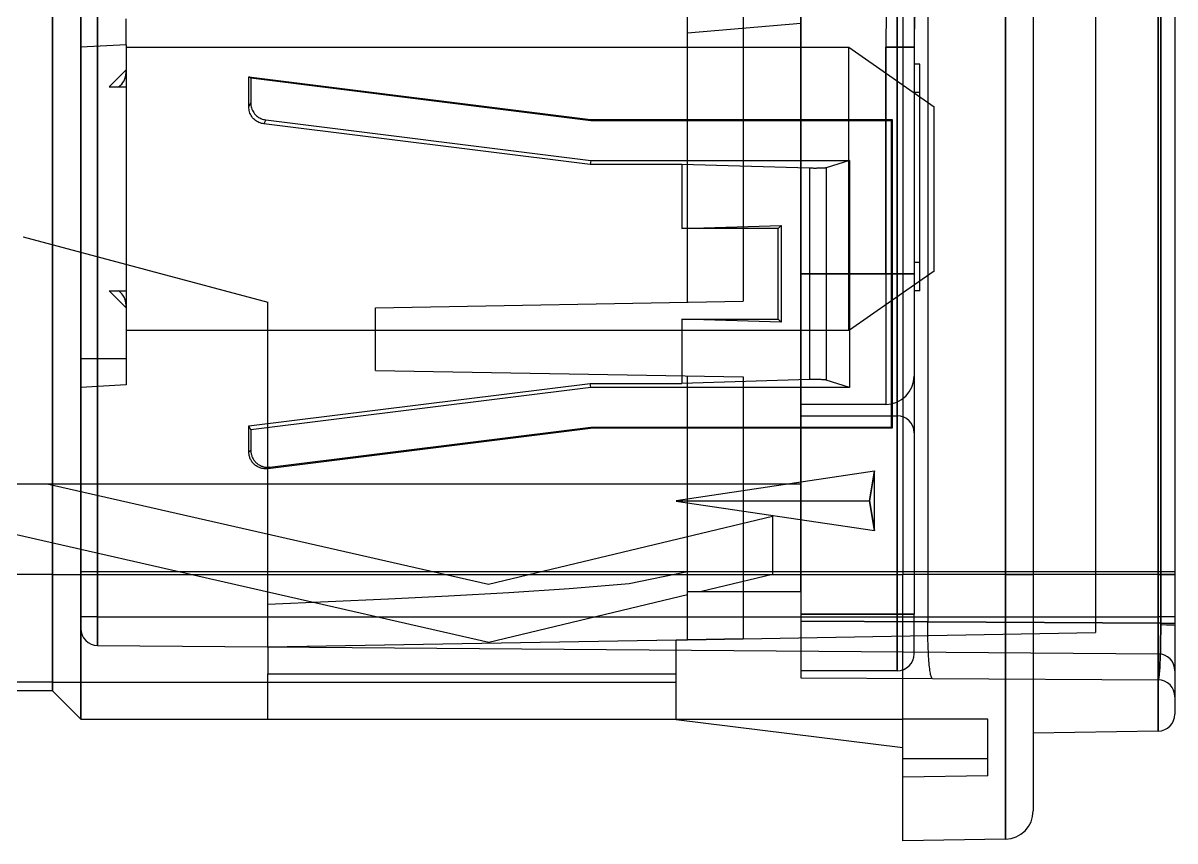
# Model space of a CAD drawing. Header units: millimetres. Extents: x -51.9 to 4.8, y -18 to 18.
# Drawn here: x -15.52 to 4.8, y -18 to -3.58 of the extents above; entities that cross this region are included whole.
import ezdxf

# ---------------------------------------------------------------- set-up
doc = ezdxf.new("R2010")
doc.units = ezdxf.units.MM
doc.layers.add('MAIN-1', color=7, linetype='Continuous')
doc.layers.add('MAIN-2', color=7, linetype='Continuous')

msp = doc.modelspace()

# ---------------------------------------------------------------- linework, layer by layer
at = {"layer": 'MAIN-1'}
for p, q in [((-15, -13.3), (-15, 13.3)), ((-14.5, 13.3), (-14.5, -13.3)), ((0, 13.3), (0, -13.3)), ((1.809, -13.3), (1.809, 13.3)), ((2.3, 13.3), (2.3, -13.3)), ((4.505, -13.3), (4.505, 13.3)), ((4.8, 13.3), (4.8, -13.3)), ((-11.535, -5.055), (-11.535, -4.523)), ((-11.535, -4.523), (-5.509, -5.277)), ((-11.5, -4.55), (-11.535, -4.523)), ((-11.5, -4.55), (-11.5, -4.985)), ((-5.5, -5.3), (-11.5, -4.55)), ((-11.535, -5.055), (-11.5, -4.985)), ((-11.534, -5.076), (-11.535, -5.055)), ((-11.532, -5.097), (-11.534, -5.076)), ((-11.5, -4.985), (-11.499, -5.006)), ((-11.499, -5.006), (-11.497, -5.028)), ((-11.497, -5.028), (-11.493, -5.05)), ((-11.493, -5.05), (-11.487, -5.071)), ((-11.487, -5.071), (-11.48, -5.093)), ((-11.528, -5.119), (-11.532, -5.097)), ((-11.522, -5.141), (-11.528, -5.119)), ((-11.515, -5.163), (-11.522, -5.141)), ((-11.505, -5.184), (-11.515, -5.163)), ((-11.494, -5.205), (-11.505, -5.184)), ((-11.482, -5.225), (-11.494, -5.205)), ((-11.468, -5.244), (-11.482, -5.225)), ((-11.48, -5.093), (-11.471, -5.115)), ((-11.471, -5.115), (-11.46, -5.135)), ((-11.452, -5.262), (-11.468, -5.244)), ((-11.46, -5.135), (-11.447, -5.155)), ((-11.435, -5.279), (-11.452, -5.262)), ((-11.447, -5.155), (-11.433, -5.175)), ((-11.416, -5.294), (-11.435, -5.279)), ((-11.433, -5.175), (-11.417, -5.192)), ((-11.417, -5.192), (-11.4, -5.209)), ((-11.4, -5.209), (-11.381, -5.224)), ((-11.381, -5.224), (-11.362, -5.238)), ((-11.362, -5.238), (-11.342, -5.249)), ((-11.342, -5.249), (-11.321, -5.26)), ((-11.321, -5.26), (-11.301, -5.268)), ((-11.301, -5.268), (-11.279, -5.274)), ((-11.279, -5.274), (-11.258, -5.279)), ((-11.258, -5.279), (-11.237, -5.283)), ((-5.509, -5.277), (-0.188, -5.278)), ((-5.5, -5.3), (-5.509, -5.277)), ((-0.2, -5.3), (-0.188, -5.278)), ((-0.188, -5.278), (-0.188, -10.722)), ((-11.397, -5.307), (-11.416, -5.294)), ((-11.377, -5.319), (-11.397, -5.307)), ((-11.356, -5.329), (-11.377, -5.319)), ((-11.335, -5.337), (-11.356, -5.329)), ((-11.314, -5.344), (-11.335, -5.337)), ((-11.293, -5.349), (-11.314, -5.344)), ((-11.272, -5.352), (-11.293, -5.349)), ((-11.237, -5.283), (-11.272, -5.352)), ((-5.515, -6.07), (-11.272, -5.352)), ((-11.237, -5.283), (-5.5, -6)), ((-0.2, -5.3), (-5.5, -5.3)), ((-0.95, -6), (-0.95, -5.3)), ((-0.2, -10.7), (-0.2, -5.3)), ((-5.5, -6), (-5.515, -6.07)), ((-3.899, -6.069), (-5.515, -6.07)), ((-5.5, -6), (-0.939, -6)), ((-3.899, -6.069), (-3.899, -7.2)), ((-1.647, -6.136), (-3.899, -6.069)), ((-0.939, -6), (-1.35, -6.129)), ((-0.939, -6), (-0.939, -10)), ((-1.639, -6.136), (-1.647, -6.136)), ((-1.647, -6.136), (-1.647, -9.864)), ((-1.63, -6.137), (-1.639, -6.136)), ((-1.621, -6.137), (-1.63, -6.137)), ((-1.611, -6.137), (-1.621, -6.137)), ((-1.601, -6.137), (-1.611, -6.137)), ((-1.591, -6.137), (-1.601, -6.137)), ((-1.581, -6.137), (-1.591, -6.137)), ((-1.57, -6.138), (-1.581, -6.137)), ((-1.559, -6.138), (-1.57, -6.138)), ((-1.547, -6.138), (-1.559, -6.138)), ((-1.531, -6.138), (-1.547, -6.138)), ((-1.515, -6.137), (-1.531, -6.138)), ((-1.499, -6.137), (-1.515, -6.137)), ((-1.483, -6.137), (-1.499, -6.137)), ((-1.468, -6.137), (-1.483, -6.137)), ((-1.453, -6.136), (-1.468, -6.137)), ((-1.439, -6.136), (-1.453, -6.136)), ((-1.425, -6.135), (-1.439, -6.136)), ((-1.413, -6.135), (-1.425, -6.135)), ((-1.401, -6.134), (-1.413, -6.135)), ((-1.391, -6.134), (-1.401, -6.134)), ((-1.382, -6.133), (-1.391, -6.134)), ((-1.374, -6.132), (-1.382, -6.133)), ((-1.367, -6.132), (-1.374, -6.132)), ((-1.361, -6.131), (-1.367, -6.132)), ((-1.356, -6.13), (-1.361, -6.131)), ((-1.353, -6.129), (-1.356, -6.13)), ((-1.35, -6.129), (-1.353, -6.129)), ((-1.35, -6.129), (-1.35, -9.871)), ((-3.899, -7.2), (-2.146, -7.147)), ((-2.199, -7.2), (-3.899, -7.2)), ((-2.146, -7.147), (-2.199, -7.2)), ((-2.199, -8.8), (-2.199, -7.2)), ((-2.146, -7.147), (-2.146, -8.853)), ((-0.2, -8.475), (-0.939, -8.993)), ((-3.899, -8.8), (-3.899, -9.931)), ((-3.899, -8.8), (-2.199, -8.8)), ((-2.146, -8.853), (-3.899, -8.8)), ((-2.146, -8.853), (-2.199, -8.8)), ((-11.535, -10.68), (-5.515, -9.93)), ((-5.515, -9.93), (-3.899, -9.931)), ((-5.5, -10), (-5.515, -9.93)), ((-1.647, -9.864), (-3.899, -9.931)), ((-1.639, -9.864), (-1.647, -9.864)), ((-1.63, -9.863), (-1.639, -9.864)), ((-1.621, -9.863), (-1.63, -9.863)), ((-1.611, -9.863), (-1.621, -9.863)), ((-1.601, -9.863), (-1.611, -9.863)), ((-1.591, -9.863), (-1.601, -9.863)), ((-1.581, -9.863), (-1.591, -9.863)), ((-1.57, -9.862), (-1.581, -9.863)), ((-1.559, -9.862), (-1.57, -9.862)), ((-1.547, -9.862), (-1.559, -9.862)), ((-1.531, -9.862), (-1.547, -9.862)), ((-1.515, -9.863), (-1.531, -9.862)), ((-1.499, -9.863), (-1.515, -9.863)), ((-1.483, -9.863), (-1.499, -9.863)), ((-1.468, -9.863), (-1.483, -9.863)), ((-1.453, -9.864), (-1.468, -9.863)), ((-1.439, -9.864), (-1.453, -9.864)), ((-1.425, -9.865), (-1.439, -9.864)), ((-1.413, -9.865), (-1.425, -9.865)), ((-1.401, -9.866), (-1.413, -9.865)), ((-1.391, -9.866), (-1.401, -9.866)), ((-1.382, -9.867), (-1.391, -9.866)), ((-1.374, -9.868), (-1.382, -9.867)), ((-1.367, -9.868), (-1.374, -9.868)), ((-1.361, -9.869), (-1.367, -9.868)), ((-1.356, -9.87), (-1.361, -9.869)), ((-1.353, -9.871), (-1.356, -9.87)), ((-1.35, -9.871), (-1.353, -9.871)), ((-0.939, -10), (-1.35, -9.871)), ((-5.5, -10), (-11.5, -10.75)), ((-0.939, -10), (-5.5, -10)), ((-11.535, -11.137), (-11.535, -10.68)), ((-11.5, -10.75), (-11.535, -10.68)), ((-11.5, -10.75), (-11.5, -11.11)), ((-5.509, -10.723), (-11.198, -11.435)), ((-11.163, -11.408), (-5.5, -10.7)), ((-5.5, -10.7), (-5.509, -10.723)), ((-0.188, -10.722), (-5.509, -10.723)), ((-5.5, -10.7), (-0.2, -10.7)), ((-0.2, -10.7), (-0.188, -10.722)), ((-11.535, -11.137), (-11.5, -11.11)), ((-11.535, -11.15), (-11.535, -11.137)), ((-11.534, -11.164), (-11.535, -11.15)), ((-11.532, -11.177), (-11.534, -11.164)), ((-11.5, -11.11), (-11.5, -11.123)), ((-11.5, -11.123), (-11.499, -11.136)), ((-11.499, -11.136), (-11.497, -11.15)), ((-11.497, -11.15), (-11.495, -11.163)), ((-11.495, -11.163), (-11.492, -11.177)), ((-11.53, -11.19), (-11.532, -11.177)), ((-11.527, -11.204), (-11.53, -11.19)), ((-11.524, -11.218), (-11.527, -11.204)), ((-11.52, -11.231), (-11.524, -11.218)), ((-11.515, -11.245), (-11.52, -11.231)), ((-11.509, -11.259), (-11.515, -11.245)), ((-11.503, -11.272), (-11.509, -11.259)), ((-11.496, -11.285), (-11.503, -11.272)), ((-11.488, -11.298), (-11.496, -11.285)), ((-11.492, -11.177), (-11.489, -11.191)), ((-11.489, -11.191), (-11.485, -11.204)), ((-11.48, -11.311), (-11.488, -11.298)), ((-11.485, -11.204), (-11.48, -11.218)), ((-11.48, -11.218), (-11.474, -11.231)), ((-11.47, -11.323), (-11.48, -11.311)), ((-11.474, -11.231), (-11.468, -11.245)), ((-11.461, -11.335), (-11.47, -11.323)), ((-11.468, -11.245), (-11.461, -11.258)), ((-11.461, -11.258), (-11.453, -11.271)), ((-11.45, -11.346), (-11.461, -11.335)), ((-11.453, -11.271), (-11.445, -11.284)), ((-11.439, -11.357), (-11.45, -11.346)), ((-11.445, -11.284), (-11.436, -11.296)), ((-11.428, -11.367), (-11.439, -11.357)), ((-11.436, -11.296), (-11.426, -11.308)), ((-11.415, -11.377), (-11.428, -11.367)), ((-11.426, -11.308), (-11.415, -11.319)), ((-11.415, -11.319), (-11.404, -11.33)), ((-11.403, -11.386), (-11.415, -11.377)), ((-11.404, -11.33), (-11.393, -11.34)), ((-11.393, -11.34), (-11.381, -11.35)), ((-11.381, -11.35), (-11.368, -11.359)), ((-11.368, -11.359), (-11.355, -11.367)), ((-11.355, -11.367), (-11.342, -11.375)), ((-11.342, -11.375), (-11.328, -11.381)), ((-11.39, -11.394), (-11.403, -11.386)), ((-11.377, -11.402), (-11.39, -11.394)), ((-11.363, -11.409), (-11.377, -11.402)), ((-11.349, -11.415), (-11.363, -11.409)), ((-11.335, -11.42), (-11.349, -11.415)), ((-11.321, -11.425), (-11.335, -11.42)), ((-11.328, -11.381), (-11.314, -11.388)), ((-11.307, -11.429), (-11.321, -11.425)), ((-11.314, -11.388), (-11.3, -11.393)), ((-11.293, -11.432), (-11.307, -11.429)), ((-11.3, -11.393), (-11.286, -11.397)), ((-11.279, -11.434), (-11.293, -11.432)), ((-11.286, -11.397), (-11.272, -11.401)), ((-11.265, -11.436), (-11.279, -11.434)), ((-11.272, -11.401), (-11.258, -11.405)), ((-11.251, -11.437), (-11.265, -11.436)), ((-11.258, -11.405), (-11.244, -11.407)), ((-11.237, -11.437), (-11.251, -11.437)), ((-11.244, -11.407), (-11.23, -11.409)), ((-11.224, -11.437), (-11.237, -11.437)), ((-11.23, -11.409), (-11.216, -11.41)), ((-11.211, -11.436), (-11.224, -11.437)), ((-11.216, -11.41), (-11.202, -11.41)), ((-11.198, -11.435), (-11.211, -11.436)), ((-11.202, -11.41), (-11.189, -11.41)), ((-11.163, -11.408), (-11.198, -11.435)), ((-11.189, -11.41), (-11.176, -11.409)), ((-11.176, -11.409), (-11.163, -11.408)), ((-4, -11.995), (-0.5, -11.474)), ((-0.59, -12), (-0.5, -11.474)), ((-0.5, -12.526), (-0.5, -11.474)), ((-4, -12), (-0.59, -12)), ((-4, -12.005), (-0.5, -12.526)), ((-0.5, -12.526), (-0.59, -12)), ((-15, -13.3), (-16, -13.3)), ((-15, -15.35), (-15, -13.3)), ((-15, -13.3), (-14.5, -13.3)), ((-14.5, -13.3), (-14.5, -15.85)), ((-14.5, -13.3), (0, -13.3)), ((0, -18), (0, -13.3)), ((1.809, -13.3), (0, -13.3)), ((1.809, -17.968), (1.809, -13.3)), ((1.809, -13.3), (2.3, -13.3)), ((2.3, -13.3), (2.3, -17.469)), ((4.505, -13.3), (2.3, -13.3)), ((4.505, -16.062), (4.505, -13.3)), ((4.505, -13.3), (4.8, -13.3)), ((4.8, -13.3), (4.8, -15.762)), ((-15, -15.35), (-16, -15.35)), ((-15, -15.35), (-14.5, -15.85)), ((-14.5, -15.85), (0, -15.85)), ((-4, -15.855), (0, -16.35)), ((4.505, -16.062), (2.3, -16.1)), ((1.809, -17.968), (0, -18))]:
    msp.add_line(p, q, dxfattribs=at)
for centre, radius, start in [((4.5, -15.762), 0.3, 271.0001), ((1.8, -17.469), 0.5, 271)]:
    msp.add_arc(centre, radius, start, 0, dxfattribs=at)
at = {"layer": 'MAIN-2'}
for p, q in [((-15, 15.2), (-15, -15.2)), ((-14.5, -15.2), (-14.5, 15.2)), ((3.4, 14.325), (3.4, -14.325)), ((-14.202, 14.05), (-14.202, -14.05)), ((-1.8, 14.125), (-1.8, -14.125)), ((0.44, 14.137), (0.44, -14.137)), ((0.44, 14.137), (0.44, -14.137)), ((4.502, -14.05), (4.502, 14.05)), ((4.548, 14.159), (4.548, -14.159)), ((4.548, -14.159), (4.548, 14.159)), ((-0.1, 14), (-0.1, -14)), ((-0.1, -14), (-0.1, 14)), ((0.2, 14), (0.2, -14)), ((-1.8, -13.6), (-1.8, 13.6)), ((-14.5, 13.25), (-14.5, -13.25)), ((-14.202, -13.25), (-14.202, 13.25)), ((1.809, 13.3), (1.809, -13.3)), ((4.502, 13.25), (4.502, -13.25)), ((4.505, 13.3), (4.505, -13.3)), ((-3.8, -8.5), (-3.8, 8.5)), ((-2.817, 8.483), (-2.817, -8.483)), ((-1.8, 8), (-1.8, -8)), ((-0.1, 8), (-0.1, -8)), ((-0.1, -8), (-0.1, 8)), ((-13.7, -3.958), (-13.7, -3.5)), ((-3.8, -3.75), (-1.8, -3.575)), ((-3.8, -3.75), (-3.8, -3.75)), ((-13.7, -3.958), (-14.5, -4)), ((-14.5, -4), (-14.5, -4)), ((-13.7, -3.958), (-13.7, -3.958)), ((-13.7, -3.958), (-13.7, -9.5)), ((-13.7, -4), (-13.7, -4)), ((-13.7, -4), (-0.95, -4)), ((-0.95, -9), (-0.95, -4)), ((-0.95, -5.3), (-0.95, -4)), ((-0.95, -4), (-0.95, -4)), ((-0.95, -4), (0.55, -5.05)), ((-0.3, -4), (-0.3, -8)), ((-0.3, -8), (-0.3, -4)), ((0.2, -4), (-0.3, -4)), ((-0.3, -4), (0.2, -4)), ((0.2, -4), (0.2, -8)), ((0.2, -4), (0.2, -4)), ((-14, -4.7), (-13.7, -4.4)), ((-13.7, -4.4), (-13.7, -4.4)), ((-13.7, -4.4), (-13.7, -4.4)), ((-13.7, -4.4), (-13.7, -4.4)), ((-13.7, -4.45), (-13.7, -4.4)), ((-13.7, -4.45), (-13.7, -4.45)), ((0.3, -4.3), (0.2, -4.3)), ((0.3, -8.3), (0.3, -4.3)), ((-14, -4.7), (-14, -4.7)), ((-14, -4.7), (-13.7, -4.7)), ((-13.834, -4.7), (-13.834, -4.7)), ((-13.7, -4.7), (-13.7, -4.7)), ((-13.7, -4.7), (-13.7, -4.7)), ((0.2, -4.8), (0.2, -7.8)), ((0.3, -4.8), (0.2, -4.8)), ((0.55, -7.95), (0.55, -5.05)), ((0.55, -5.05), (0.55, -5.05)), ((-0.95, -9), (-0.95, -6)), ((-15.518, -7.343), (-11.2, -8.5)), ((-15.518, -7.343), (-15.518, -7.343)), ((0.3, -7.8), (0.2, -7.8)), ((-1.8, -8), (-0.1, -8)), ((-0.1, -8), (-1.8, -8)), ((-1.8, -10.5), (-1.8, -8)), ((-0.3, -8), (-1.8, -8)), ((-0.3, -8), (-1.8, -8)), ((-0.3, -8), (-0.3, -10.3)), ((-0.3, -8), (-0.3, -10.3)), ((0.2, -8), (-0.3, -8)), ((-0.3, -8), (0.2, -8)), ((0.55, -7.95), (-0.2, -8.475)), ((-0.1, -8), (0.2, -8)), ((-0.1, -10.5), (-0.1, -8)), ((-0.1, -8), (0.2, -8)), ((-0.1, -8), (-0.1, -10.5)), ((0.2, -8), (0.2, -9.8)), ((0.55, -7.95), (0.55, -7.95)), ((-13.7, -8.6), (-14, -8.3)), ((-14, -8.3), (-13.7, -8.3)), ((-14, -8.3), (-14, -8.3)), ((-13.834, -8.3), (-13.834, -8.3)), ((-13.7, -8.3), (-13.7, -8.3)), ((-13.7, -8.3), (-13.7, -8.3)), ((0.3, -8.3), (0.2, -8.3)), ((-11.2, -13.822), (-11.2, -8.5)), ((-11.2, -8.5), (-11.2, -8.5)), ((-9.3, -8.596), (-2.817, -8.483)), ((-3.8, -8.5), (-3.8, -8.5)), ((-3.8, -8.5), (-3.8, -8.5)), ((-13.7, -8.6), (-13.7, -8.55)), ((-13.7, -8.55), (-13.7, -8.55)), ((-13.7, -8.6), (-13.7, -8.6)), ((-13.7, -8.6), (-13.7, -8.6)), ((-13.7, -8.6), (-13.7, -8.6)), ((-9.3, -9.704), (-9.3, -8.596)), ((-9.3, -8.596), (-9.3, -8.596)), ((-9.3, -8.596), (-9.3, -8.596)), ((-13.7, -9), (-13.7, -9)), ((-0.95, -9), (-13.7, -9)), ((-0.939, -8.993), (-0.95, -9)), ((-0.95, -9), (-0.95, -9)), ((-13.7, -9.5), (-14.5, -9.5)), ((-13.7, -9.5), (-14.5, -9.5)), ((-13.7, -9.5), (-13.7, -9.958)), ((-9.3, -9.704), (-2.817, -9.817)), ((-9.3, -9.704), (-9.3, -9.704)), ((-9.3, -9.704), (-9.3, -9.704)), ((-3.8, -9.8), (-3.8, -9.8)), ((-3.8, -14.45), (-3.8, -9.8)), ((-3.8, -9.8), (-3.8, -9.8)), ((-2.817, -9.817), (-2.817, -14.433)), ((0.2, -9.8), (0.2, -9.8)), ((-13.7, -9.958), (-14.5, -10)), ((-14.5, -10), (-14.5, -10)), ((-13.7, -9.958), (-13.7, -9.958)), ((-1.8, -10.3), (-1.8, -10.3)), ((-0.3, -10.3), (-1.8, -10.3)), ((-0.3, -10.3), (-0.3, -10.3)), ((-1.8, -10.5), (-1.8, -10.5)), ((-1.8, -10.5), (-0.1, -10.5)), ((-0.1, -10.5), (-0.1, -10.5)), ((0.2, -10.8), (0.2, -10.8)), ((-4, -11.995), (-0.5, -11.474)), ((-0.5, -11.474), (-0.59, -12)), ((-0.5, -12.526), (-0.5, -11.474)), ((-19.6, -11.7), (-15.095, -11.7)), ((-15.095, -11.7), (-7.306, -13.473)), ((-15.095, -11.7), (-1.8, -11.7)), ((-15.095, -11.7), (-15.095, -11.7)), ((-15.095, -11.7), (-15.095, -11.7)), ((-1.8, -11.7), (-1.8, -11.7)), ((-4, -12), (-0.59, -12)), ((-4, -12.005), (-0.5, -12.526)), ((-0.59, -12), (-0.5, -12.526)), ((-7.306, -13.473), (-2.3, -12.272)), ((-2.3, -12.272), (-2.3, -13.3)), ((-2.3, -12.272), (-2.3, -12.272)), ((-2.3, -12.272), (-2.3, -12.272)), ((-7.3, -14.5), (-16, -12.52)), ((-14.5, -13.25), (-14.202, -13.25)), ((-14.5, -13.25), (-14.5, -14.252)), ((-14.202, -13.25), (4.502, -13.25)), ((-14.202, -14.552), (-14.202, -13.25)), ((-11.2, -13.25), (0, -13.25)), ((-4.827, -13.458), (-3.8, -13.25)), ((-2.3, -13.3), (-3.55, -13.6)), ((-2.3, -13.3), (-2.3, -13.3)), ((-2.3, -13.3), (-2.3, -13.3)), ((1.809, -13.3), (0, -13.3)), ((1.809, -13.3), (1.809, -17.968)), ((2.3, -13.3), (1.809, -13.3)), ((4.505, -13.3), (2.3, -13.3)), ((4.502, -13.25), (4.502, -14.699)), ((4.502, -13.25), (4.8, -13.25)), ((4.505, -13.3), (4.505, -16.062)), ((4.8, -13.3), (4.505, -13.3)), ((-7.306, -13.473), (-7.306, -13.473)), ((-7.306, -13.473), (-7.306, -13.473)), ((-6.949, -13.617), (-5.887, -13.548)), ((-5.887, -13.548), (-4.827, -13.458)), ((-3.8, -13.6), (-3.8, -13.6)), ((-3.8, -13.6), (-3.8, -13.6)), ((-3.8, -13.6), (-3.8, -13.6)), ((-3.8, -13.6), (-1.8, -13.6)), ((-3.55, -13.6), (-3.55, -13.6)), ((-3.55, -13.6), (-3.55, -13.6)), ((-1.8, -13.6), (-1.8, -13.6)), ((-11.2, -13.822), (-10.137, -13.777)), ((-10.137, -13.777), (-9.074, -13.729)), ((-9.074, -13.729), (-8.011, -13.676)), ((-8.011, -13.676), (-6.949, -13.617)), ((-3.8, -13.66), (-7.3, -14.5)), ((-3.8, -13.66), (-3.8, -13.66)), ((-3.8, -13.66), (-3.8, -13.66)), ((-11.2, -14.579), (-11.2, -13.822)), ((-0.1, -14), (-1.8, -14)), ((-1.8, -14), (-0.1, -14)), ((-0.1, -15), (-0.1, -14)), ((-0.1, -14), (-0.1, -15)), ((-0.1, -14), (0.2, -14)), ((0.2, -14), (-0.1, -14)), ((0.2, -14.7), (0.2, -14)), ((-14.202, -14.05), (-14.5, -14.05)), ((-14.202, -14.05), (-14.202, -14.552)), ((-14.202, -14.05), (4.502, -14.05)), ((-1.8, -14.125), (0.44, -14.137)), ((-1.8, -14.125), (-1.8, -14.171)), ((0.44, -14.137), (-1.8, -14.125)), ((-1.8, -14.171), (-1.8, -14.218)), ((-1.8, -14.218), (-1.8, -14.265)), ((0.44, -14.137), (0.44, -14.137)), ((0.44, -14.137), (0.44, -14.137)), ((0.44, -14.137), (0.44, -14.137)), ((0.44, -14.137), (0.44, -14.137)), ((0.44, -14.137), (0.44, -14.137)), ((0.44, -14.137), (0.44, -14.138)), ((0.44, -14.138), (0.44, -14.137)), ((0.44, -14.137), (0.44, -14.137)), ((0.44, -14.137), (0.44, -14.137)), ((0.44, -14.137), (0.44, -14.137)), ((0.44, -14.137), (0.44, -14.137)), ((0.44, -14.137), (0.44, -14.137)), ((0.44, -14.184), (0.44, -14.138)), ((0.44, -14.138), (4.548, -14.159)), ((0.44, -14.184), (0.44, -14.138)), ((4.548, -14.159), (0.44, -14.138)), ((0.44, -14.23), (0.44, -14.184)), ((0.44, -14.23), (0.44, -14.184)), ((4.502, -14.699), (4.502, -14.05)), ((4.8, -14.05), (4.502, -14.05)), ((4.548, -14.159), (4.548, -14.205)), ((4.548, -14.159), (4.8, -14.159)), ((4.548, -14.164), (4.548, -14.159)), ((4.548, -14.159), (4.8, -14.159)), ((4.548, -14.168), (4.548, -14.164)), ((4.548, -14.173), (4.548, -14.168)), ((4.548, -14.177), (4.548, -14.173)), ((4.548, -14.182), (4.548, -14.177)), ((4.548, -14.186), (4.548, -14.182)), ((4.548, -14.191), (4.548, -14.186)), ((4.548, -14.243), (4.548, -14.191)), ((4.548, -14.205), (4.548, -14.252)), ((-14.5, -14.252), (-14.5, -14.252)), ((-3.8, -14.451), (3.4, -14.325)), ((-1.8, -14.265), (-1.8, -14.313)), ((-1.8, -14.313), (-1.8, -14.361)), ((-1.8, -14.361), (-1.8, -14.409)), ((-1.8, -14.409), (-1.8, -14.457)), ((0.44, -14.278), (0.44, -14.23)), ((0.44, -14.278), (0.44, -14.23)), ((0.44, -14.325), (0.44, -14.278)), ((0.44, -14.325), (0.44, -14.278)), ((0.441, -14.373), (0.44, -14.325)), ((0.441, -14.373), (0.44, -14.325)), ((0.442, -14.422), (0.441, -14.373)), ((0.442, -14.422), (0.441, -14.373)), ((0.443, -14.47), (0.442, -14.422)), ((0.443, -14.47), (0.442, -14.422)), ((3.4, -14.325), (3.4, -14.325)), ((4.548, -14.347), (4.547, -14.395)), ((4.547, -14.402), (4.548, -14.349)), ((4.547, -14.395), (4.547, -14.443)), ((4.547, -14.456), (4.547, -14.402)), ((4.548, -14.295), (4.548, -14.243)), ((4.548, -14.252), (4.548, -14.299)), ((4.548, -14.349), (4.548, -14.295)), ((4.548, -14.299), (4.548, -14.347)), ((-14.202, -14.552), (4.502, -14.699)), ((-14.202, -14.552), (-14.202, -14.552)), ((-11.2, -14.579), (-4, -14.453)), ((-11.2, -14.579), (-11.2, -15.05)), ((-11.2, -14.579), (-11.2, -14.579)), ((-7.3, -14.5), (-7.3, -14.5)), ((-7.3, -14.5), (-7.3, -14.5)), ((-4, -14.453), (-3.8, -14.45)), ((-4, -15.2), (-4, -14.453)), ((-4, -14.453), (-4, -14.453)), ((-2.817, -14.433), (-3.8, -14.45)), ((-3.8, -14.45), (-3.8, -14.45)), ((-3.8, -14.45), (-3.8, -14.45)), ((-3.8, -14.451), (-3.8, -14.451)), ((-1.8, -14.457), (-1.8, -14.505)), ((-1.8, -14.505), (-1.8, -14.552)), ((-1.8, -14.552), (-1.8, -14.599)), ((-1.8, -14.599), (-1.8, -14.644)), ((0.445, -14.517), (0.443, -14.47)), ((0.445, -14.517), (0.443, -14.47)), ((0.446, -14.565), (0.445, -14.517)), ((0.446, -14.565), (0.445, -14.517)), ((0.448, -14.611), (0.446, -14.565)), ((0.448, -14.611), (0.446, -14.565)), ((0.45, -14.657), (0.448, -14.611)), ((0.45, -14.657), (0.448, -14.611)), ((4.542, -14.667), (4.544, -14.615)), ((4.544, -14.586), (4.543, -14.632)), ((4.545, -14.539), (4.544, -14.586)), ((4.544, -14.615), (4.545, -14.563)), ((4.546, -14.491), (4.545, -14.539)), ((4.545, -14.563), (4.546, -14.51)), ((4.547, -14.443), (4.546, -14.491)), ((4.546, -14.51), (4.547, -14.456)), ((-1.8, -14.644), (-1.8, -14.689)), ((-1.8, -14.689), (-1.8, -14.732)), ((-1.8, -14.732), (-1.8, -14.773)), ((-1.8, -14.773), (-1.8, -14.813)), ((-1.8, -14.813), (-1.8, -14.851)), ((0.2, -14.7), (0.2, -14.7)), ((0.452, -14.701), (0.45, -14.657)), ((0.452, -14.701), (0.45, -14.657)), ((0.455, -14.744), (0.452, -14.701)), ((0.455, -14.744), (0.452, -14.701)), ((0.458, -14.785), (0.455, -14.744)), ((0.458, -14.785), (0.455, -14.744)), ((0.461, -14.825), (0.458, -14.785)), ((0.461, -14.825), (0.458, -14.785)), ((0.464, -14.863), (0.461, -14.825)), ((0.464, -14.863), (0.461, -14.825)), ((4.502, -14.699), (4.502, -14.699)), ((4.538, -14.807), (4.536, -14.846)), ((4.536, -14.856), (4.538, -14.811)), ((4.539, -14.765), (4.538, -14.807)), ((4.538, -14.811), (4.539, -14.765)), ((4.539, -14.765), (4.541, -14.717)), ((4.541, -14.722), (4.539, -14.765)), ((4.541, -14.717), (4.542, -14.667)), ((4.542, -14.678), (4.541, -14.722)), ((4.543, -14.632), (4.542, -14.678)), ((-1.8, -14.851), (-1.8, -14.886)), ((-1.8, -14.886), (-1.8, -14.92)), ((-1.8, -14.92), (-1.8, -14.951)), ((-1.8, -14.951), (-1.8, -14.98)), ((-1.8, -14.98), (-1.8, -15.006)), ((-1.8, -15), (-1.8, -15)), ((-0.1, -15), (-1.8, -15)), ((-1.8, -15.006), (-1.8, -15.029)), ((-1.8, -15.029), (-1.8, -15.05)), ((-0.1, -15), (-0.1, -15)), ((0.467, -14.899), (0.464, -14.863)), ((0.467, -14.899), (0.464, -14.863)), ((0.471, -14.932), (0.467, -14.899)), ((0.471, -14.932), (0.467, -14.899)), ((0.475, -14.963), (0.471, -14.932)), ((0.475, -14.963), (0.471, -14.932)), ((0.478, -14.992), (0.475, -14.963)), ((0.478, -14.992), (0.475, -14.963)), ((0.482, -15.018), (0.478, -14.992)), ((0.482, -15.018), (0.478, -14.992)), ((0.486, -15.041), (0.482, -15.018)), ((0.486, -15.041), (0.482, -15.018)), ((4.526, -15.013), (4.524, -15.039)), ((4.525, -15.035), (4.527, -15.005)), ((4.528, -14.984), (4.526, -15.013)), ((4.527, -15.005), (4.529, -14.972)), ((4.531, -14.953), (4.528, -14.984)), ((4.529, -14.972), (4.532, -14.936)), ((4.532, -14.92), (4.531, -14.953)), ((4.534, -14.884), (4.532, -14.92)), ((4.532, -14.936), (4.534, -14.897)), ((4.536, -14.846), (4.534, -14.884)), ((4.534, -14.897), (4.536, -14.856)), ((4.8, -14.999), (4.8, -14.999)), ((-15, -15.2), (-16, -15.2)), ((-15, -15.2), (-15, -15.35)), ((-15, -15.2), (-14.5, -15.2)), ((-14.5, -15.85), (-14.5, -15.2)), ((-14.5, -15.2), (-4, -15.2)), ((-11.2, -15.85), (-11.2, -15.05)), ((-11.2, -15.05), (-4, -15.05)), ((-4, -15.85), (-4, -15.2)), ((-1.8, -15.05), (-1.8, -15.068)), ((-1.8, -15.068), (-1.8, -15.084)), ((-1.8, -15.084), (-1.8, -15.097)), ((-1.8, -15.097), (-1.8, -15.107)), ((-1.8, -15.107), (-1.8, -15.115)), ((-1.8, -15.115), (-1.8, -15.121)), ((-1.8, -15.121), (-1.8, -15.124)), ((-1.8, -15.124), (-1.8, -15.125)), ((-1.8, -15.125), (-1.8, -15.125)), ((-1.8, -15.125), (0.524, -15.137)), ((0.491, -15.062), (0.486, -15.041)), ((0.491, -15.062), (0.486, -15.041)), ((0.495, -15.08), (0.491, -15.062)), ((0.495, -15.08), (0.491, -15.062)), ((0.499, -15.096), (0.495, -15.08)), ((0.499, -15.096), (0.495, -15.08)), ((0.503, -15.109), (0.499, -15.096)), ((0.503, -15.109), (0.499, -15.096)), ((0.507, -15.119), (0.503, -15.109)), ((0.507, -15.119), (0.503, -15.109)), ((0.512, -15.127), (0.507, -15.119)), ((0.512, -15.127), (0.507, -15.119)), ((0.516, -15.133), (0.512, -15.127)), ((0.516, -15.133), (0.512, -15.127)), ((0.52, -15.136), (0.516, -15.133)), ((0.52, -15.136), (0.516, -15.133)), ((0.524, -15.137), (0.52, -15.136)), ((0.524, -15.137), (0.52, -15.136)), ((0.524, -15.137), (4.502, -15.158)), ((4.504, -15.157), (4.502, -15.158)), ((4.502, -15.158), (4.504, -15.157)), ((4.502, -15.158), (4.502, -15.158)), ((4.504, -15.157), (4.507, -15.153)), ((4.506, -15.154), (4.504, -15.157)), ((4.508, -15.148), (4.506, -15.154)), ((4.507, -15.153), (4.509, -15.145)), ((4.511, -15.14), (4.508, -15.148)), ((4.509, -15.145), (4.512, -15.135)), ((4.513, -15.13), (4.511, -15.14)), ((4.512, -15.135), (4.514, -15.122)), ((4.515, -15.117), (4.513, -15.13)), ((4.514, -15.122), (4.517, -15.105)), ((4.518, -15.101), (4.515, -15.117)), ((4.517, -15.105), (4.52, -15.085)), ((4.52, -15.083), (4.518, -15.101)), ((4.522, -15.062), (4.52, -15.083)), ((4.52, -15.085), (4.522, -15.062)), ((4.522, -15.062), (4.525, -15.035)), ((4.524, -15.039), (4.522, -15.062)), ((-15, -15.35), (-15, -15.35)), ((4.8, -15.458), (4.8, -15.458)), ((4.8, -15.762), (4.8, -15.762)), ((-14.5, -15.85), (-14.5, -15.85)), ((-11.2, -15.85), (-11.2, -15.85)), ((-4, -15.85), (-4, -15.85)), ((-4, -15.85), (-4, -15.85)), ((0, -15.85), (0, -15.85)), ((0, -15.85), (0, -15.85)), ((1.5, -15.85), (0, -15.85)), ((0, -15.85), (0, -15.85)), ((1.5, -15.85), (1.5, -15.85)), ((1.5, -16.55), (1.5, -15.85)), ((2.3, -16.1), (2.3, -16.1)), ((4.505, -16.062), (4.505, -16.062)), ((1.5, -16.55), (0, -16.55)), ((1.5, -16.55), (0, -16.55)), ((1.5, -16.85), (1.5, -16.55)), ((1.5, -16.85), (0, -16.876)), ((1.5, -16.85), (1.5, -16.85)), ((0, -16.876), (0, -16.876)), ((2.3, -17.469), (2.3, -17.469)), ((0, -18), (0, -18)), ((1.809, -17.968), (1.809, -17.968))]:
    msp.add_line(p, q, dxfattribs=at)
for centre, radius, start, end in [((14.2, -4), 14.5, 152.6239, 180), ((14.2, -4), 14.5, 152.6239, 180), ((14.2, -4), 14, 152.6239, 180), ((-14, -4.45), 0.3, 303.5573, 0), ((-14, -8.55), 0.3, 0, 56.4427), ((-0.3, -9.8), 0.5, 270, 0), ((-0.1, -10.8), 0.3, 0, 90), ((-14.2, -14.252), 0.3, 180, 269.55), ((-0.1, -14.7), 0.3, 270, 0), ((4.5, -14.999), 0.3, 0, 89.55), ((4.5, -15.458), 0.3, 0, 89.7)]:
    msp.add_arc(centre, radius, start, end, dxfattribs=at)
msp.add_ellipse((4.5, -14.2), major_axis=(-0.3, 0), ratio=0.032098, start_param=-3.141593, end_param=-1.7325, dxfattribs=at)

doc.saveas('drawing.dxf')
